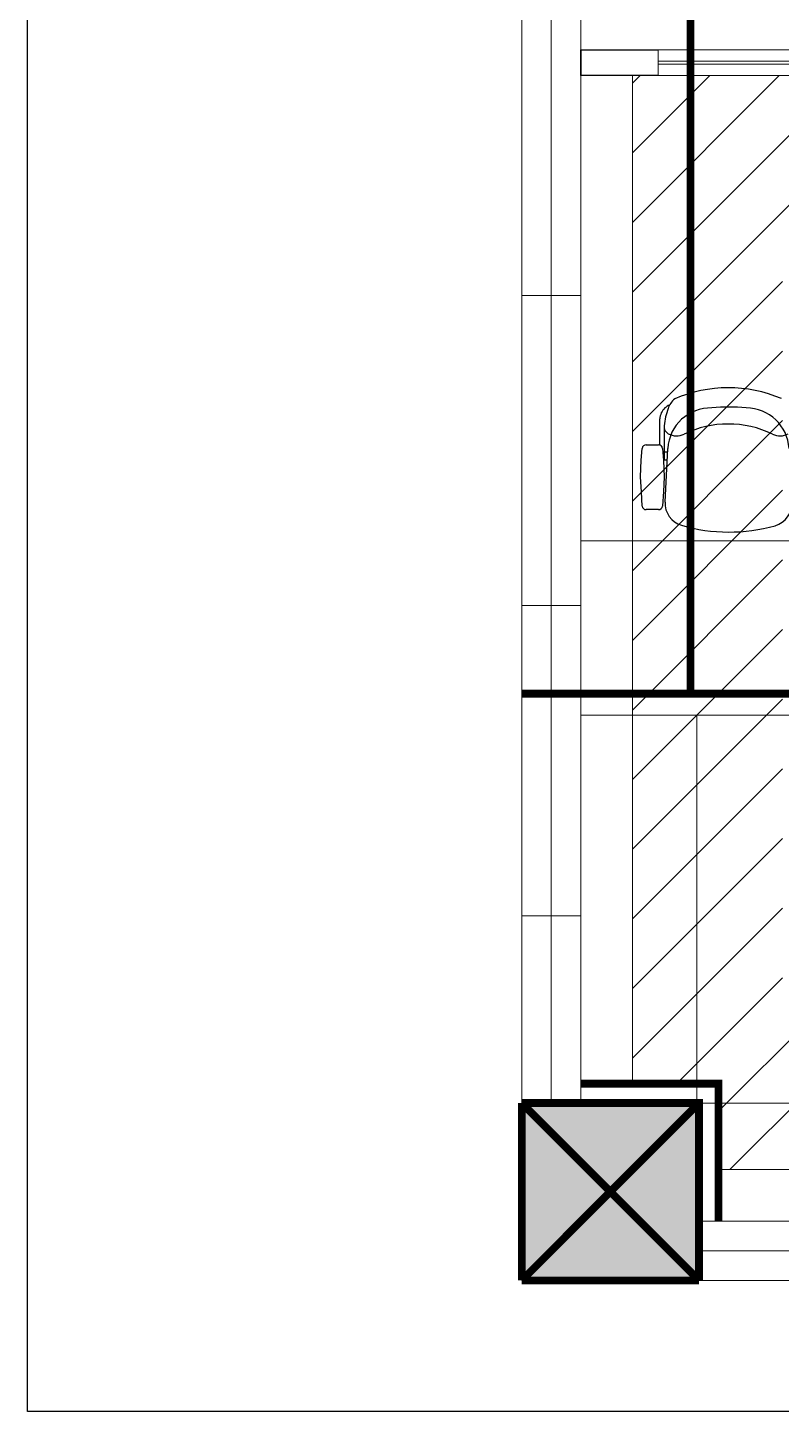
# Model space of a CAD drawing. Header units: millimetres. Extents: x 148480 to 578986, y 39883 to 155062.
# Drawn here: x 217004 to 219922, y 61401 to 66754 of the extents above; entities that cross this region are included whole.
import ezdxf

# ---------------------------------------------------------------- set-up
doc = ezdxf.new("R2010")
doc.units = ezdxf.units.MM
for name, pattern in [('CENTER', [2, 1.25, -0.25, 0.25, -0.25]), ('CONTINOUS', [0]), ('HIDDEN', [0.375, 0.25, -0.125])]:
    doc.linetypes.add(name, pattern=pattern)
for name, color, linetype, lineweight in [('A-GLAZ', 140, 'Continuous', 18), ('I-PART-GYP', 6, 'Continuous', 30), ('ID-MODULAR', 44, 'Continuous', 9)]:
    doc.layers.add(name, color=color, linetype=linetype, lineweight=lineweight)
doc.layers.add('ceiling', color=7, linetype='Continuous', lineweight=5, true_color=0x560d91)
doc.layers.add('glass', color=7, linetype='Continuous', lineweight=0, true_color=0x0000d6)
for name, color, linetype in [('CEN', 252, 'CENTER'), ('Flooring', 44, 'Continuous'), ('Hatch 01_UC', 7, 'Continuous'), ('I - MODULAR', 44, 'Continuous'), ('Layer2', 4, 'Continuous'), ('Layer4', 6, 'Continuous'), ('M-HVAC VRV PIPE', 4, 'Continuous')]:
    doc.layers.add(name, color=color, linetype=linetype)

# ---------------------------------------------------------------- blocks, each defined once
blk = doc.blocks.new('GFC1')
at = {"layer": 'Hatch 01_UC', "linetype": 'Continuous'}
h = blk.add_hatch(color=8, dxfattribs=at)
h.dxf.hatch_style = 1
h.paths.add_polyline_path([(292235.9, 62893.3), (291549.7, 62893.3), (291549.7, 63579.6), (292235.9, 63579.6)])
at = {"layer": 'A-GLAZ', "color": 8, "linetype": 'CONTINOUS', "lineweight": 13, "ltscale": 0.5}
for p, q in [((292078.4, 67654.6, 0), (294120.8, 67654.5, 0)), ((292078.4, 67554.6, 0), (294120.8, 67554.5, 0))]:
    blk.add_line(p, q, dxfattribs=at)
at = {"layer": 'A-GLAZ', "color": 8, "lineweight": 13, "ltscale": 0.5}
blk.add_line((292078.4, 67554.6, 0), (292078.4, 67654.6, 0), dxfattribs=at)
at = {"layer": 'A-GLAZ', "color": 8}
for p, q in [((292078.4, 67610.6, 0), (294120.8, 67610.5, 0)), ((292078.4, 67598.6, 0), (294120.8, 67598.5, 0))]:
    blk.add_line(p, q, dxfattribs=at)
at = {"layer": 'CEN', "color": 8, "linetype": 'HIDDEN', "lineweight": 0, "ltscale": 1500}
blk.add_line((292203.1, 71112.3), (292203.1, 65163.3), dxfattribs=at)
at = {"layer": 'CEN', "color": 8, "linetype": 'Continuous', "lineweight": 0}
for p, q in [((292235.9, 62893.3), (291549.7, 63579.6)), ((291549.7, 62893.3), (292235.9, 63579.6)), ((291549.7, 63579.6), (292235.9, 63579.6)), ((291549.7, 62893.3), (291549.7, 63579.6)), ((291549.7, 62893.3), (291549.7, 63579.6)), ((291549.7, 63579.6), (292235.9, 63579.6)), ((291549.7, 62893.3), (292235.9, 63579.6)), ((292235.9, 62893.3), (291549.7, 63579.6)), ((292235.9, 63579.6), (292235.9, 62893.3)), ((292235.9, 63579.6), (292235.9, 62893.3)), ((292235.9, 62893.3), (291549.7, 62893.3)), ((292235.9, 62893.3), (291549.7, 62893.3))]:
    blk.add_line(p, q, dxfattribs=at)
at = {"layer": 'CEN', "color": 8, "linetype": 'HIDDEN', "lineweight": 0, "ltscale": 1500}
blk.add_lwpolyline([(293822.1, 62893.3), (293822.1, 65163.3), (291552.1, 65163.3)], dxfattribs=at)
at = {"layer": 'CEN', "color": 8, "linetype": 'Continuous', "lineweight": 0}
for points in [[(292310.9, 63122.1), (292310.9, 63654.6), (291778.4, 63654.6)], [(292235.9, 63122.1), (292235.9, 63579.6), (291778.4, 63579.6)]]:
    blk.add_lwpolyline(points, dxfattribs=at)
at = {"layer": 'DEFPOINTS', "color": 8, "linetype": 'Continuous'}
blk.add_lwpolyline([(330908.9, 62386.8), (289636.8, 62386.8), (289636.8, 144736.9), (330908.9, 144736.9)], close=True, dxfattribs=at)
at = {"layer": 'Flooring', "color": 8, "linetype": 'HIDDEN', "ltscale": 1500}
blk.add_arc((300007.7, 78255.1), 12777.8, 229.90697, 79.60318, dxfattribs=at)
at = {"layer": 'glass', "color": 8, "linetype": 'Continuous'}
for p, q in [((291549.7, 63579.6), (291549.7, 72704.2)), ((291664, 63579.6), (291664, 72704.2)), ((291778.4, 63579.6), (291778.4, 72704.2)), ((291778.4, 66704.2), (291549.7, 66704.2)), ((291778.4, 65504.2), (291549.7, 65504.2)), ((291778.4, 64304.2), (291549.7, 64304.2)), ((301360.5, 63122.1), (292235.9, 63122.1)), ((301360.5, 63007.7), (292235.9, 63007.7)), ((301360.5, 62893.3), (292235.9, 62893.3))]:
    blk.add_line(p, q, dxfattribs=at)
at = {"layer": 'I - MODULAR', "color": 8}
for p, q in [((292084.2, 66125.4), (292084.2, 66226.1)), ((292100.9, 66200.1), (292100.9, 66066.7)), ((292031.1, 66126.2), (292079.3, 66126.2)), ((292009.7, 66002), (292012, 66067.4)), ((292012, 66067.4), (292016.1, 66112.3)), ((292094.3, 66112.2), (292097.8, 66066.1)), ((292094.3, 66112.2), (292097.8, 66066.1)), ((292112.9, 66066.7), (292097.8, 66066.7)), ((292097.8, 66066.1), (292101, 66001)), ((292114.5, 66097.5), (292100.9, 66097.5)), ((292104.4, 65904.8), (292115.2, 66111.6)), ((292013.2, 65944.9), (292009.7, 66002)), ((292101, 66001), (292097.8, 65946.1)), ((292016, 65889.4), (292013.2, 65944.9)), ((292097.8, 65946.1), (292094.3, 65889.3)), ((292079.1, 65875.4), (292031, 65875.4))]:
    blk.add_line(p, q, dxfattribs=at)
at = {"layer": 'I - MODULAR', "color": 8, "linetype": 'Continuous'}
blk.add_lwpolyline([(291778.4, 67654.6), (291778.4, 67554.6)], dxfattribs=at)
at = {"layer": 'I - MODULAR', "color": 8}
for centre, radius, start, end in [((292349.8, 65827.1), 520, 66.7999, 113.5638), ((292144.9, 66223.9), 60.7, 112.5668, 132.1358), ((292189.2, 66242.8), 77.1, 127.7575, 161.8612), ((292144.9, 66223.9), 60.7, 132.1358, 177.908), ((292456, 66155.4), 357.9, 161.8612, 172.8186), ((292456, 66155.4), 357.9, 161.8612, 172.8186), ((292281, 66102.9), 166, 88.3126, 176.9963), ((292352.7, 65588.5), 683.6, 84.4607, 95.6017), ((292418.6, 66102.9), 166, 3.004, 90.0001), ((292131.7, 66196.2), 31, 172.8186, 241.6102), ((292148.8, 66227.9), 67, 241.6102, 295.7882), ((292349.2, 65813.2), 393.5, 64.212, 115.7882), ((292549.6, 66227.9), 67, 244.212, 298.39), ((292031.1, 66111.1), 15.1, 90.0001, 175.3821), ((292079.3, 66111.2), 15.1, 3.9399, 90.0001), ((292079.3, 66111.2), 15.1, 3.9399, 70.8234), ((292193.2, 65900.2), 88.9, 176.9963, 253.8263), ((292506.6, 65898.9), 88.9, 285.7056, 3.004), ((292030.7, 65890.1), 14.7, 182.9388, 271.2932), ((292079.4, 65890.3), 14.9, 268.9351, 356.3961), ((292352.1, 66448.2), 659.6, 253.8263, 285.7056)]:
    blk.add_arc(centre, radius, start, end, dxfattribs=at)
at = {"layer": 'I-PART-GYP', "color": 8, "linetype": 'CONTINOUS'}
blk.add_lwpolyline([(292078.4, 67554.6), (291778.4, 67554.6), (291778.4, 67654.6), (292078.4, 67654.6)], dxfattribs=at)
at = {"layer": 'ID-MODULAR', "color": 8}
blk.add_lwpolyline([(291778.4, 65079.6), (291778.4, 65754.6), (293728.4, 65754.6, -0.414214), (293878.4, 65604.6), (293878.4, 65229.6, -0.414214), (293728.4, 65079.6)], format="xyb", close=True, dxfattribs=at)
for points in [[(291778.4, 63579.6), (292228.1, 63579.6), (292228.1, 65079.6), (291778.4, 65079.6)], [(292235.9, 63122.1), (292235.9, 63579.6), (293878.4, 63579.6), (293878.4, 63122.1)]]:
    blk.add_lwpolyline(points, close=True, dxfattribs=at)
blk = doc.blocks.new('celling')
at = {"layer": 'Hatch 01_UC', "linetype": 'Continuous', "lineweight": 0, "transparency": 33554597}
h = blk.add_hatch(dxfattribs=at)
h.set_pattern_fill('ANSI31', color=8, scale=60, angle=180)
h.set_pattern_definition([(225, (368919.01, 87873.83), (134.70384, -134.70384), [])])
h.paths.add_polyline_path([(305309.5, 10289.4), (305309.5, 14521.9), (301748.2, 14521.9), (301748.2, 10621.9), (302080.7, 10621.9), (302079.1, 10289.4)])
h.paths.add_polyline_path([(304728.8, 10905.7), (302328.8, 10905.7), (302328.8, 13905.7), (304728.8, 13905.7)], flags=16)
at = {"layer": 'ceiling', "color": 8, "linetype": 'Continuous'}
blk.add_lwpolyline([(305309.5, 10289.4), (305309.5, 14521.9), (301748.2, 14521.9), (301748.2, 10621.9), (302080.7, 10621.9), (302079.1, 10289.4), (305309.5, 10289.4)], dxfattribs=at)
blk = doc.blocks.new('BEAM')
at = {"layer": 'CEN', "color": 11, "linetype": 'HIDDEN', "lineweight": 0, "ltscale": 1500, "const_width": 30}
for points in [[(352203.1, 71112.3), (352203.1, 65163.3)], [(353822.1, 62893.3), (353822.1, 65163.3), (351552.1, 65163.3)]]:
    blk.add_lwpolyline(points, dxfattribs=at)
at = {"layer": 'CEN', "color": 11, "linetype": 'Continuous', "lineweight": 0, "const_width": 30}
for points in [[(352310.9, 63122.1), (352310.9, 63654.6), (351778.4, 63654.6)], [(352235.9, 62893.3), (351549.7, 63579.6)], [(351549.7, 62893.3), (352235.9, 63579.6)], [(351549.7, 63579.6), (352235.9, 63579.6)], [(351549.7, 62893.3), (351549.7, 63579.6)], [(351549.7, 62893.3), (351549.7, 63579.6)], [(351549.7, 63579.6), (352235.9, 63579.6)], [(351549.7, 62893.3), (352235.9, 63579.6)], [(352235.9, 62893.3), (351549.7, 63579.6)], [(352235.9, 63122.1), (352235.9, 63579.6), (351778.4, 63579.6)], [(352235.9, 63579.6), (352235.9, 62893.3)], [(352235.9, 63579.6), (352235.9, 62893.3)], [(352235.9, 62893.3), (351549.7, 62893.3)], [(352235.9, 62893.3), (351549.7, 62893.3)]]:
    blk.add_lwpolyline(points, dxfattribs=at)
blk = doc.blocks.new('BEE')
at = {"layer": 'M-HVAC VRV PIPE', "linetype": 'Continuous'}
blk.add_blockref('BEAM', (0, 0), dxfattribs=at)

msp = doc.modelspace()

# ---------------------------------------------------------------- block references
at = {"layer": 'Layer4', "linetype": 'Continuous', "rotation": 360}
msp.add_blockref('GFC1', (-72632.4, -986), dxfattribs=at)

# ---------------------------------------------------------------- next in the draw order: block references
at = {"layer": 'Hatch 01_UC', "color": 252, "linetype": 'Continuous', "true_color": 0x939598, "rotation": 360}
msp.add_blockref('celling', (-82402.2, 52046.6), dxfattribs=at)
at = {"layer": 'Layer2', "linetype": 'Continuous', "rotation": 360}
msp.add_blockref('BEE', (-132632.4, -986), dxfattribs=at)

doc.saveas('drawing.dxf')
